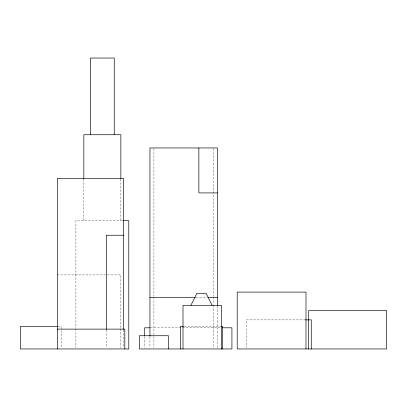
<?xml version="1.0" encoding="UTF-8"?>
<svg xmlns="http://www.w3.org/2000/svg" width="407" height="407" viewBox="0 0 407 407"><rect width="100%" height="100%" fill="white"/><g stroke="black" fill="none" stroke-linecap="round" stroke-linejoin="round"><path stroke-width="0.31" stroke-dasharray="2.04 1.53" d="M122.487 220.691L75.89 220.691L75.89 328.006M57.377 274.908L120.854 274.908L120.854 328.078M195.955 297.39L207.3 297.39M305.555 319.871L246.479 319.871L246.479 347.695M58.191 326.48L61.345 326.48L61.345 347.715M184.147 326.48L220.782 326.48M150.346 327.803L220.548 327.803M217.384 306.196L217.384 347.705M213.416 148.596L213.416 296.332M213.416 296.968L213.416 304.578M213.416 305.209L213.416 347.695M153.912 148.596L153.912 296.332M153.912 296.968L153.912 347.695M149.944 336.915L149.944 347.705M144.653 336.518L144.653 347.715M123.494 329.904L123.494 347.695M120.854 178.978L120.854 220.691M120.854 328.708L120.854 347.695M106.303 329.904L106.303 347.69M83.827 178.978L83.827 220.691M75.89 328.642L75.89 347.69"/><path stroke-width="0.61" d="M190.939 305.321L196.84 293.422L206.191 293.422L212.098 305.321M217.384 192.923L198.87 192.923L198.87 147.96M123.118 220.691L128.785 220.691L128.785 348.962L20.35 348.962L20.35 326.48L57.56 326.48M123.494 235.236L106.303 235.236L106.303 329.268M149.944 297.39L195.324 297.39M207.931 297.39L217.384 297.39M305.555 319.871L311.274 319.871L311.274 348.962M183.516 326.48L180.357 326.48L180.357 348.962M221.413 326.48L222.675 326.48L222.675 348.962M149.715 327.803L144.653 327.803L144.653 335.892M222.446 327.803L231.929 327.803L231.929 348.962L139.367 348.962L139.367 335.739L168.457 335.739L168.457 348.962M57.377 329.126L124.817 329.126L124.817 348.962M308.628 348.962L308.628 310.612L386.65 310.612L386.65 348.962L237.22 348.962L237.22 292.099L305.983 292.099L305.983 348.962M221.352 348.962L221.352 305.321L183.002 305.321L183.002 348.962M217.384 305.565L217.384 147.96L149.944 147.96L149.944 336.279M123.494 329.304L123.494 178.373L57.377 178.373L57.377 348.962M120.854 178.347L120.854 134.737L83.827 134.737L83.827 178.347M114.24 134.737L114.24 58.038L90.435 58.038L90.435 134.737"/></g></svg>
